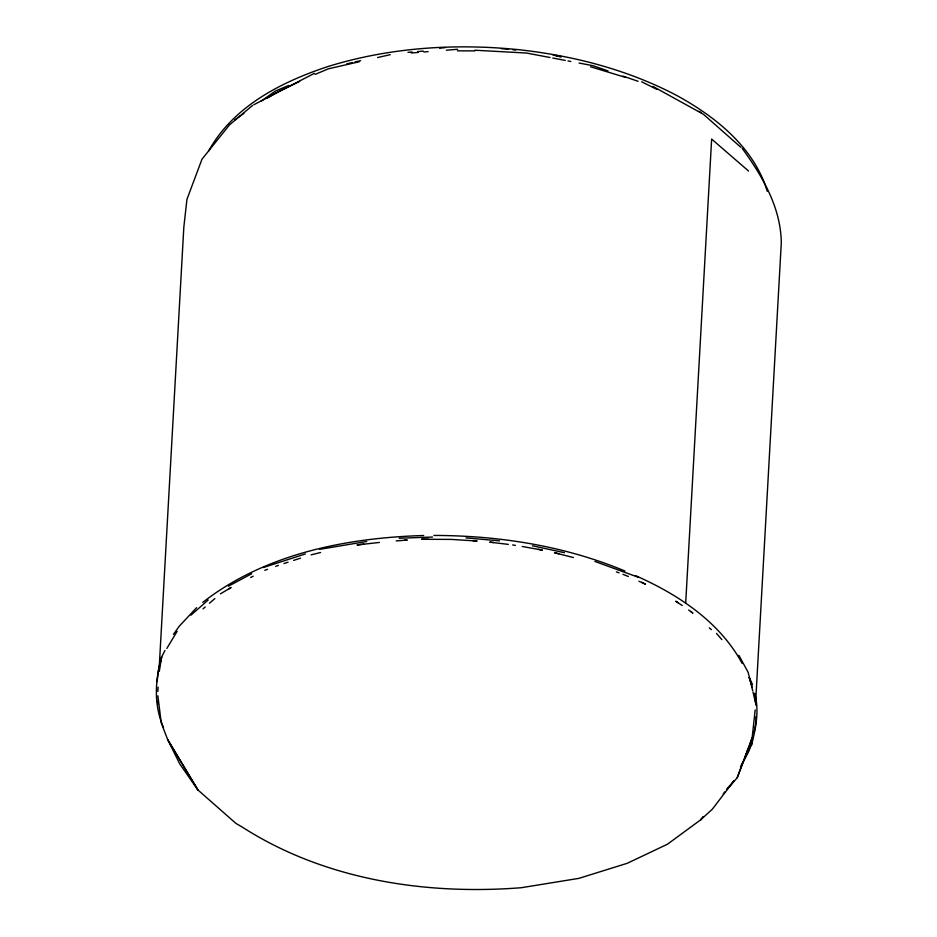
<?xml version="1.0" encoding="UTF-8"?>
<svg xmlns="http://www.w3.org/2000/svg" width="937" height="937" viewBox="0 0 937 937"><rect width="100%" height="100%" fill="white"/><g stroke="black" fill="none" stroke-linecap="round" stroke-linejoin="round"><path stroke-width="1.41" d="M157.861 691.494L158.107 687.114M159.091 669.604L183.816 227.34L186.931 199.394L201.994 159.185L229.389 124.996L252.521 105.448M685.685 603.229L711.64 139.074L748.593 171.049M755.679 701.204L781.294 242.882C780.919 207.569 762.437 176.203 742.256 148.468M726.901 789.61L737.208 777.745L749.295 746.203L752.142 737.794L755.187 709.953M159.302 671.361L161.632 657.024L164.959 650.489M752.399 739.152C751.228 749.284 745.056 757.951 740.441 766.782M752.399 739.352L751.345 745.665C755.819 728.635 759.45 710.656 754.73 693.275M754.812 728.752L756.136 721.033L755.819 716.852M753.969 732.699L754.59 730.028M737.208 777.745L752.142 737.794M745.465 756.206L747.738 750.291L746.168 754.238M208.81 150.752C233.418 106.15 281.861 81.66 328.489 66.375C389.323 47.611 454.105 43.289 517.283 49.544C572.425 55.4 627.169 69.467 676.444 95.316C715.376 116.586 753.957 147.168 767.239 191.289M166.809 648.451L177.163 631.315M173.45 634.384L179.236 626.221L196.618 607.668M703.464 816.572L700.677 819.828L667.484 844.202L627.251 863.293L578.879 878.367L521.37 887.702C425.714 895.257 324.729 879.866 242.753 827.406L235.866 823.354L197.906 789.95L179.81 764.018L167.653 739.562L161.234 722.849L157.873 695.84M726.655 789.376L734.081 780.673L712.343 809.181L700.677 819.828L703.488 816.596M723.153 793.932L725.027 791.777M190.961 615.164L208.19 599.996M203.071 608.851L205.191 606.977M209.443 603.241L214.889 598.556M202.814 602.327C265.077 553.826 346.327 537.756 423.676 535.519M234.789 119.831L243.831 113.424M260.802 101.395L275.501 90.983L288.713 85.443M220.418 593.871L231.099 587.487L228.651 588.916M267.513 97.94L277.176 92.201L299.582 81.425M253.798 104.757L314.34 73.355M228.429 586.187L251.666 573.749M250.636 577.532L253.177 576.173M315.125 74.374L328.337 68.834L359.281 61.748M264.796 570.317L267.513 569.321M275.677 566.358L278.406 565.374M263.285 567.541L305.415 553.919M283.923 563.535L288.069 562.188M293.621 560.396L300.543 558.159M311.107 554.845L320.583 552.502M346.725 63.857L352.289 62.592M355.076 61.947L360.651 60.671M377.576 57.555L390.237 54.662M319.458 549.375L366.73 541.469M363.837 544.128L356.962 544.947L379.403 542.441M439.652 48.22L445.415 47.6M407.97 52.331L412.139 51.992M417.691 51.547L423.255 51.113M411.284 52.976L418.3 52.425M423.911 51.98L428.115 51.64M446.363 50.188L457.584 49.286M396.199 540.895L407.255 540.099L404.339 540.239M399.185 538.236L432.554 537.042M457.42 50.832L474.918 50.891M433.89 535.437C498.929 535.519 564.742 545.873 624.944 571.031M428.642 539.267L421.58 539.279L451.224 539.407L477.156 541.036L472.927 540.696M501.342 48.689L508.522 49.157M474.813 50.223L526.489 53.034L550.019 57.508M466.017 537.908L499.573 540.848M493.705 542.523L489.735 542.148L508.322 544.385M512.844 49.731L515.713 50.118M553.158 55.142L561.497 56.829M512.644 544.959L515.397 545.393M522.26 546.47L542.394 550.148L538.26 549.293M552.783 58.035L565.245 60.413M568.009 60.94L570.785 61.467M579.089 63.048L592.934 65.684L607.961 70.884M532.38 545.779L564.437 552.701M558.733 553.732L554.481 552.748L573.409 557.55M590.509 66.75L625.811 77.502M622.988 76.084L638.015 81.285M594.936 561.45L638.366 577.297M616.417 571.875L619.017 572.823M622.964 574.311L628.364 576.501M638.893 581.245L645.476 584.219L641.88 582.252M635.298 575.529C677.884 594.351 719.382 621.454 742.174 663.419M641.634 81.788L657.001 89.425M698.838 111.28L701.344 112.651M653.054 86.485L703.359 114.244L740.921 147.343M678.107 602.69L675.741 601.226L682.23 605.536M688.648 610.034L692.9 613.103L690.686 611.416M709.297 627.849L711.37 629.641M716.465 633.377L721.877 639.608M738.883 655.338L748.124 672.274L752.704 690.721M749.307 677.58L752.481 684.49M749.178 677.697L752.329 687.278M163.471 727.37C153.598 704.788 155.038 680.203 161.632 657.024L158.552 669.756L157.088 681.656M753.02 692.045L756.112 705.256L754.578 696.015M157.521 701.391L157.966 704.027M560.221 56.583L556.039 55.517L560.232 56.688M197.906 789.95L167.653 739.562L197.906 789.95"/></g></svg>
